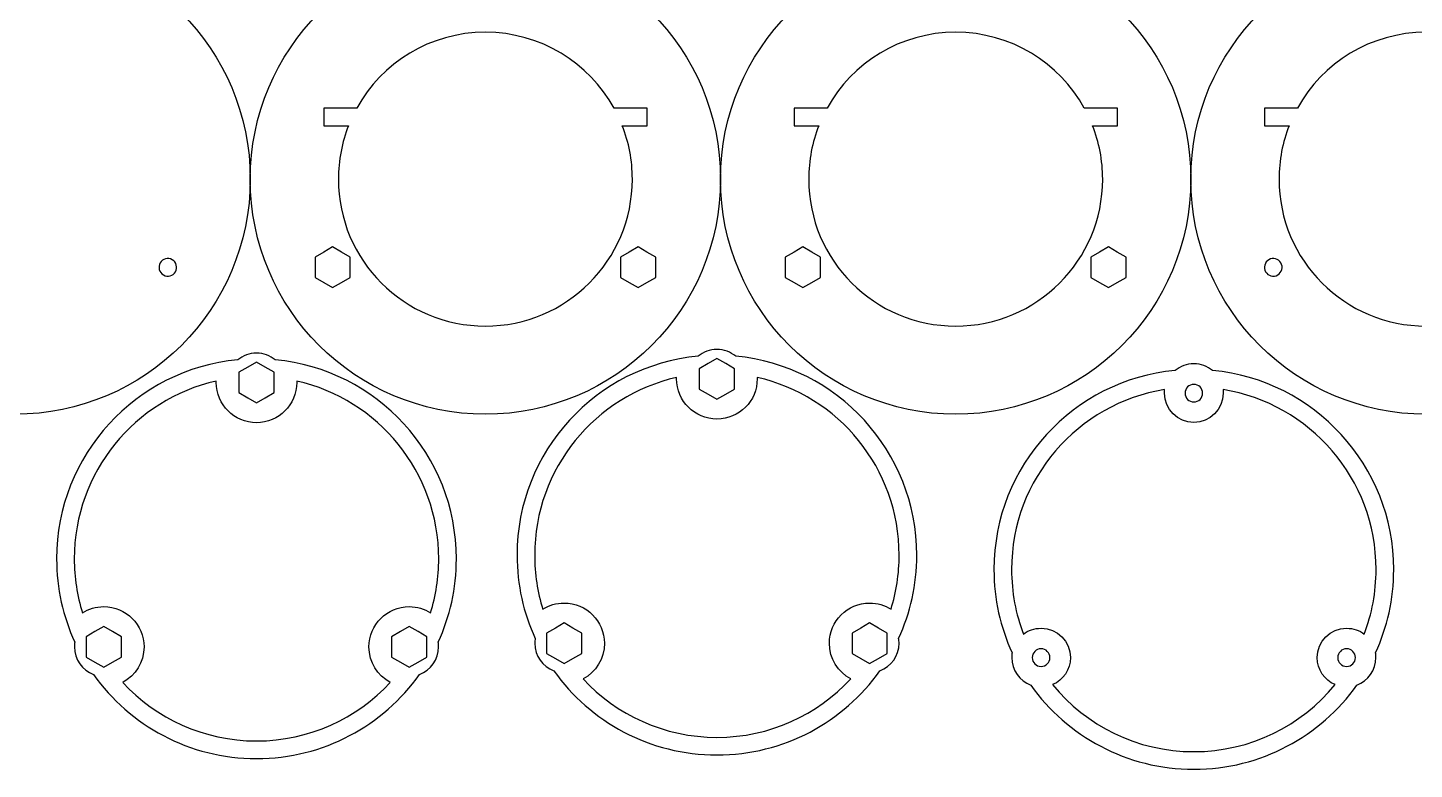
# Model space of a CAD drawing. Extents: x -293 to 296, y -93 to 191.
# Drawn here: x -171.3 to 64.6, y -92.5 to 33.7 of the extents above; entities that cross this region are included whole.
import ezdxf

# ---------------------------------------------------------------- set-up
doc = ezdxf.new("R2010")
doc.units = 0
doc.header["$MEASUREMENT"] = 0
doc.layers.add('LAYER_1', color=7, linetype='CONTINUOUS')

msp = doc.modelspace()

# ---------------------------------------------------------------- linework, layer by layer
at = {"layer": 'LAYER_1', "color": 250}
for centre in [(-173.4395, 7.9006), (-93.4395, 7.9006), (-13.4395, 7.9006), (66.5605, 7.9006)]:
    msp.add_ellipse(centre, major_axis=(0, 40.0001), ratio=1, dxfattribs=at)
for points, knots in [([(-120.9396, 20.0007), (-120.9396, 20.0007), (-115.3196, 20.0007), (-115.3196, 20.0007), (-115.3196, 20.0007), (-111.0567, 27.6927), (-102.8569, 32.9007), (-93.4396, 32.9007), (-93.4396, 32.9007), (-84.0223, 32.9007), (-75.8225, 27.6927), (-71.5596, 20.0007), (-71.5596, 20.0007), (-71.5596, 20.0007), (-65.9396, 20.0007), (-65.9396, 20.0007), (-65.9396, 20.0007), (-65.9396, 20.0007), (-65.9396, 17.0007), (-65.9396, 17.0007), (-65.9396, 17.0007), (-65.9396, 17.0007), (-70.1483, 17.0007), (-70.1483, 17.0007), (-70.1483, 17.0007), (-69.0452, 14.1808), (-68.4396, 11.1115), (-68.4396, 7.9007), (-68.4396, 7.9007), (-68.4396, -5.9064), (-79.6325, -17.0993), (-93.4396, -17.0993), (-93.4396, -17.0993), (-107.2467, -17.0993), (-118.4396, -5.9064), (-118.4396, 7.9007), (-118.4396, 7.9007), (-118.4396, 11.1115), (-117.834, 14.1808), (-116.7309, 17.0007), (-116.7309, 17.0007), (-116.7309, 17.0007), (-120.9396, 17.0007), (-120.9396, 17.0007), (-120.9396, 17.0007), (-120.9396, 17.0007), (-120.9396, 20.0007), (-120.9396, 20.0007)], [0, 0, 0, 0, 0.07692308, 0.07692308, 0.07692308, 0.07692308, 0.15384615, 0.15384615, 0.15384615, 0.15384615, 0.23076923, 0.23076923, 0.23076923, 0.23076923, 0.30769231, 0.30769231, 0.30769231, 0.30769231, 0.38461538, 0.38461538, 0.38461538, 0.38461538, 0.46153846, 0.46153846, 0.46153846, 0.46153846, 0.53846154, 0.53846154, 0.53846154, 0.53846154, 0.61538462, 0.61538462, 0.61538462, 0.61538462, 0.69230769, 0.69230769, 0.69230769, 0.69230769, 0.76923077, 0.76923077, 0.76923077, 0.76923077, 0.84615385, 0.84615385, 0.84615385, 0.84615385, 1, 1, 1, 1]), ([(-40.9396, 20.0007), (-40.9396, 20.0007), (-35.3196, 20.0007), (-35.3196, 20.0007), (-35.3196, 20.0007), (-31.0567, 27.6927), (-22.8569, 32.9007), (-13.4396, 32.9007), (-13.4396, 32.9007), (-4.0223, 32.9007), (4.1775, 27.6927), (8.4404, 20.0007), (8.4404, 20.0007), (8.4404, 20.0007), (14.0604, 20.0007), (14.0604, 20.0007), (14.0604, 20.0007), (14.0604, 20.0007), (14.0604, 17.0007), (14.0604, 17.0007), (14.0604, 17.0007), (14.0604, 17.0007), (9.8517, 17.0007), (9.8517, 17.0007), (9.8517, 17.0007), (10.9548, 14.1808), (11.5604, 11.1115), (11.5604, 7.9007), (11.5604, 7.9007), (11.5604, -5.9064), (0.3675, -17.0993), (-13.4396, -17.0993), (-13.4396, -17.0993), (-27.2467, -17.0993), (-38.4396, -5.9064), (-38.4396, 7.9007), (-38.4396, 7.9007), (-38.4396, 11.1115), (-37.834, 14.1808), (-36.7309, 17.0007), (-36.7309, 17.0007), (-36.7309, 17.0007), (-40.9396, 17.0007), (-40.9396, 17.0007), (-40.9396, 17.0007), (-40.9396, 17.0007), (-40.9396, 20.0007), (-40.9396, 20.0007)], [0, 0, 0, 0, 0.07692308, 0.07692308, 0.07692308, 0.07692308, 0.15384615, 0.15384615, 0.15384615, 0.15384615, 0.23076923, 0.23076923, 0.23076923, 0.23076923, 0.30769231, 0.30769231, 0.30769231, 0.30769231, 0.38461538, 0.38461538, 0.38461538, 0.38461538, 0.46153846, 0.46153846, 0.46153846, 0.46153846, 0.53846154, 0.53846154, 0.53846154, 0.53846154, 0.61538462, 0.61538462, 0.61538462, 0.61538462, 0.69230769, 0.69230769, 0.69230769, 0.69230769, 0.76923077, 0.76923077, 0.76923077, 0.76923077, 0.84615385, 0.84615385, 0.84615385, 0.84615385, 1, 1, 1, 1]), ([(39.0604, 20.0007), (39.0604, 20.0007), (44.6804, 20.0007), (44.6804, 20.0007), (44.6804, 20.0007), (48.9433, 27.6927), (57.1431, 32.9007), (66.5604, 32.9007), (66.5604, 32.9007), (75.9777, 32.9007), (84.1775, 27.6927), (88.4404, 20.0007), (88.4404, 20.0007), (88.4404, 20.0007), (94.0604, 20.0007), (94.0604, 20.0007), (94.0604, 20.0007), (94.0604, 20.0007), (94.0604, 17.0007), (94.0604, 17.0007), (94.0604, 17.0007), (94.0604, 17.0007), (89.8517, 17.0007), (89.8517, 17.0007), (89.8517, 17.0007), (90.9548, 14.1808), (91.5604, 11.1115), (91.5604, 7.9007), (91.5604, 7.9007), (91.5604, -5.9064), (80.3675, -17.0993), (66.5604, -17.0993), (66.5604, -17.0993), (52.7533, -17.0993), (41.5604, -5.9064), (41.5604, 7.9007), (41.5604, 7.9007), (41.5604, 11.1115), (42.166, 14.1808), (43.2691, 17.0007), (43.2691, 17.0007), (43.2691, 17.0007), (39.0604, 17.0007), (39.0604, 17.0007), (39.0604, 17.0007), (39.0604, 17.0007), (39.0604, 20.0007), (39.0604, 20.0007)], [0, 0, 0, 0, 0.07692308, 0.07692308, 0.07692308, 0.07692308, 0.15384615, 0.15384615, 0.15384615, 0.15384615, 0.23076923, 0.23076923, 0.23076923, 0.23076923, 0.30769231, 0.30769231, 0.30769231, 0.30769231, 0.38461538, 0.38461538, 0.38461538, 0.38461538, 0.46153846, 0.46153846, 0.46153846, 0.46153846, 0.53846154, 0.53846154, 0.53846154, 0.53846154, 0.61538462, 0.61538462, 0.61538462, 0.61538462, 0.69230769, 0.69230769, 0.69230769, 0.69230769, 0.76923077, 0.76923077, 0.76923077, 0.76923077, 0.84615385, 0.84615385, 0.84615385, 0.84615385, 1, 1, 1, 1]), ([(-119.4204, -3.6351), (-119.4204, -3.6351), (-117.9204, -4.5012), (-117.9204, -4.5012), (-117.9204, -4.5012), (-117.9204, -4.5012), (-116.4204, -5.3672), (-116.4204, -5.3672), (-116.4204, -5.3672), (-116.4204, -5.3672), (-116.4204, -7.0993), (-116.4204, -7.0993), (-116.4204, -7.0993), (-116.4204, -7.0993), (-116.4204, -8.8314), (-116.4204, -8.8314), (-116.4204, -8.8314), (-116.4204, -8.8314), (-117.9204, -9.6974), (-117.9204, -9.6974), (-117.9204, -9.6974), (-117.9204, -9.6974), (-119.4204, -10.5635), (-119.4204, -10.5635), (-119.4204, -10.5635), (-119.4204, -10.5635), (-120.9204, -9.6974), (-120.9204, -9.6974), (-120.9204, -9.6974), (-120.9204, -9.6974), (-122.4204, -8.8314), (-122.4204, -8.8314), (-122.4204, -8.8314), (-122.4204, -8.8314), (-122.4204, -7.0993), (-122.4204, -7.0993), (-122.4204, -7.0993), (-122.4204, -7.0993), (-122.4204, -5.3672), (-122.4204, -5.3672), (-122.4204, -5.3672), (-122.4204, -5.3672), (-120.9204, -4.5012), (-120.9204, -4.5012), (-120.9204, -4.5012), (-120.9204, -4.5012), (-119.4204, -3.6351), (-119.4204, -3.6351)], [0, 0, 0, 0, 0.07692308, 0.07692308, 0.07692308, 0.07692308, 0.15384615, 0.15384615, 0.15384615, 0.15384615, 0.23076923, 0.23076923, 0.23076923, 0.23076923, 0.30769231, 0.30769231, 0.30769231, 0.30769231, 0.38461538, 0.38461538, 0.38461538, 0.38461538, 0.46153846, 0.46153846, 0.46153846, 0.46153846, 0.53846154, 0.53846154, 0.53846154, 0.53846154, 0.61538462, 0.61538462, 0.61538462, 0.61538462, 0.69230769, 0.69230769, 0.69230769, 0.69230769, 0.76923077, 0.76923077, 0.76923077, 0.76923077, 0.84615385, 0.84615385, 0.84615385, 0.84615385, 1, 1, 1, 1]), ([(-67.4588, -3.6351), (-67.4588, -3.6351), (-65.9588, -4.5012), (-65.9588, -4.5012), (-65.9588, -4.5012), (-65.9588, -4.5012), (-64.4588, -5.3672), (-64.4588, -5.3672), (-64.4588, -5.3672), (-64.4588, -5.3672), (-64.4588, -7.0993), (-64.4588, -7.0993), (-64.4588, -7.0993), (-64.4588, -7.0993), (-64.4588, -8.8314), (-64.4588, -8.8314), (-64.4588, -8.8314), (-64.4588, -8.8314), (-65.9588, -9.6974), (-65.9588, -9.6974), (-65.9588, -9.6974), (-65.9588, -9.6974), (-67.4588, -10.5635), (-67.4588, -10.5635), (-67.4588, -10.5635), (-67.4588, -10.5635), (-68.9588, -9.6974), (-68.9588, -9.6974), (-68.9588, -9.6974), (-68.9588, -9.6974), (-70.4588, -8.8314), (-70.4588, -8.8314), (-70.4588, -8.8314), (-70.4588, -8.8314), (-70.4588, -7.0993), (-70.4588, -7.0993), (-70.4588, -7.0993), (-70.4588, -7.0993), (-70.4588, -5.3672), (-70.4588, -5.3672), (-70.4588, -5.3672), (-70.4588, -5.3672), (-68.9588, -4.5012), (-68.9588, -4.5012), (-68.9588, -4.5012), (-68.9588, -4.5012), (-67.4588, -3.6351), (-67.4588, -3.6351)], [0, 0, 0, 0, 0.07692308, 0.07692308, 0.07692308, 0.07692308, 0.15384615, 0.15384615, 0.15384615, 0.15384615, 0.23076923, 0.23076923, 0.23076923, 0.23076923, 0.30769231, 0.30769231, 0.30769231, 0.30769231, 0.38461538, 0.38461538, 0.38461538, 0.38461538, 0.46153846, 0.46153846, 0.46153846, 0.46153846, 0.53846154, 0.53846154, 0.53846154, 0.53846154, 0.61538462, 0.61538462, 0.61538462, 0.61538462, 0.69230769, 0.69230769, 0.69230769, 0.69230769, 0.76923077, 0.76923077, 0.76923077, 0.76923077, 0.84615385, 0.84615385, 0.84615385, 0.84615385, 1, 1, 1, 1]), ([(-39.4204, -3.6351), (-39.4204, -3.6351), (-37.9204, -4.5012), (-37.9204, -4.5012), (-37.9204, -4.5012), (-37.9204, -4.5012), (-36.4204, -5.3672), (-36.4204, -5.3672), (-36.4204, -5.3672), (-36.4204, -5.3672), (-36.4204, -7.0993), (-36.4204, -7.0993), (-36.4204, -7.0993), (-36.4204, -7.0993), (-36.4204, -8.8314), (-36.4204, -8.8314), (-36.4204, -8.8314), (-36.4204, -8.8314), (-37.9204, -9.6974), (-37.9204, -9.6974), (-37.9204, -9.6974), (-37.9204, -9.6974), (-39.4204, -10.5635), (-39.4204, -10.5635), (-39.4204, -10.5635), (-39.4204, -10.5635), (-40.9204, -9.6974), (-40.9204, -9.6974), (-40.9204, -9.6974), (-40.9204, -9.6974), (-42.4204, -8.8314), (-42.4204, -8.8314), (-42.4204, -8.8314), (-42.4204, -8.8314), (-42.4204, -7.0993), (-42.4204, -7.0993), (-42.4204, -7.0993), (-42.4204, -7.0993), (-42.4204, -5.3672), (-42.4204, -5.3672), (-42.4204, -5.3672), (-42.4204, -5.3672), (-40.9204, -4.5012), (-40.9204, -4.5012), (-40.9204, -4.5012), (-40.9204, -4.5012), (-39.4204, -3.6351), (-39.4204, -3.6351)], [0, 0, 0, 0, 0.07692308, 0.07692308, 0.07692308, 0.07692308, 0.15384615, 0.15384615, 0.15384615, 0.15384615, 0.23076923, 0.23076923, 0.23076923, 0.23076923, 0.30769231, 0.30769231, 0.30769231, 0.30769231, 0.38461538, 0.38461538, 0.38461538, 0.38461538, 0.46153846, 0.46153846, 0.46153846, 0.46153846, 0.53846154, 0.53846154, 0.53846154, 0.53846154, 0.61538462, 0.61538462, 0.61538462, 0.61538462, 0.69230769, 0.69230769, 0.69230769, 0.69230769, 0.76923077, 0.76923077, 0.76923077, 0.76923077, 0.84615385, 0.84615385, 0.84615385, 0.84615385, 1, 1, 1, 1]), ([(12.5412, -3.6351), (12.5412, -3.6351), (14.0412, -4.5012), (14.0412, -4.5012), (14.0412, -4.5012), (14.0412, -4.5012), (15.5412, -5.3672), (15.5412, -5.3672), (15.5412, -5.3672), (15.5412, -5.3672), (15.5412, -7.0993), (15.5412, -7.0993), (15.5412, -7.0993), (15.5412, -7.0993), (15.5412, -8.8314), (15.5412, -8.8314), (15.5412, -8.8314), (15.5412, -8.8314), (14.0412, -9.6974), (14.0412, -9.6974), (14.0412, -9.6974), (14.0412, -9.6974), (12.5412, -10.5635), (12.5412, -10.5635), (12.5412, -10.5635), (12.5412, -10.5635), (11.0412, -9.6974), (11.0412, -9.6974), (11.0412, -9.6974), (11.0412, -9.6974), (9.5412, -8.8314), (9.5412, -8.8314), (9.5412, -8.8314), (9.5412, -8.8314), (9.5412, -7.0993), (9.5412, -7.0993), (9.5412, -7.0993), (9.5412, -7.0993), (9.5412, -5.3672), (9.5412, -5.3672), (9.5412, -5.3672), (9.5412, -5.3672), (11.0412, -4.5012), (11.0412, -4.5012), (11.0412, -4.5012), (11.0412, -4.5012), (12.5412, -3.6351), (12.5412, -3.6351)], [0, 0, 0, 0, 0.07692308, 0.07692308, 0.07692308, 0.07692308, 0.15384615, 0.15384615, 0.15384615, 0.15384615, 0.23076923, 0.23076923, 0.23076923, 0.23076923, 0.30769231, 0.30769231, 0.30769231, 0.30769231, 0.38461538, 0.38461538, 0.38461538, 0.38461538, 0.46153846, 0.46153846, 0.46153846, 0.46153846, 0.53846154, 0.53846154, 0.53846154, 0.53846154, 0.61538462, 0.61538462, 0.61538462, 0.61538462, 0.69230769, 0.69230769, 0.69230769, 0.69230769, 0.76923077, 0.76923077, 0.76923077, 0.76923077, 0.84615385, 0.84615385, 0.84615385, 0.84615385, 1, 1, 1, 1]), ([(-146.16, -7.8492), (-146.5742, -8.5664), (-147.4914, -8.8122), (-148.2087, -8.3981), (-148.2087, -8.3981), (-148.926, -7.984), (-149.1718, -7.0667), (-148.7577, -6.3494), (-148.7577, -6.3494), (-148.3435, -5.6322), (-147.4263, -5.3864), (-146.709, -5.8005), (-146.709, -5.8005), (-145.9917, -6.2146), (-145.7459, -7.1319), (-146.16, -7.8492)], [0, 0, 0, 0, 0.2, 0.2, 0.2, 0.2, 0.4, 0.4, 0.4, 0.4, 0.6, 0.6, 0.6, 0.6, 1, 1, 1, 1]), ([(39.2808, -7.8492), (38.8667, -7.1319), (39.1125, -6.2146), (39.8298, -5.8005), (39.8298, -5.8005), (40.5471, -5.3864), (41.4643, -5.6322), (41.8785, -6.3494), (41.8785, -6.3494), (42.2926, -7.0667), (42.0468, -7.984), (41.3295, -8.3981), (41.3295, -8.3981), (40.6122, -8.8122), (39.695, -8.5664), (39.2808, -7.8492)], [0, 0, 0, 0, 0.2, 0.2, 0.2, 0.2, 0.4, 0.4, 0.4, 0.4, 0.6, 0.6, 0.6, 0.6, 1, 1, 1, 1]), ([(-81.7792, -75.7669), (-83.6815, -75.0596), (-85.0367, -73.2277), (-85.0367, -71.0792), (-85.0367, -71.0792), (-85.0367, -70.7974), (-85.013, -70.5212), (-84.9682, -70.2521), (-84.9682, -70.2521), (-86.9495, -65.9376), (-88.0559, -61.1379), (-88.0559, -56.0792), (-88.0559, -56.0792), (-88.0559, -38.3774), (-74.528, -23.8378), (-57.2462, -22.2293), (-57.2462, -22.2293), (-56.3805, -21.5111), (-55.2687, -21.0792), (-54.0559, -21.0792), (-54.0559, -21.0792), (-52.8431, -21.0792), (-51.7313, -21.5111), (-50.8656, -22.2293), (-50.8656, -22.2293), (-33.5838, -23.8378), (-20.0559, -38.3774), (-20.0559, -56.0792), (-20.0559, -56.0792), (-20.0559, -61.1379), (-21.1622, -65.9376), (-23.1436, -70.2521), (-23.1436, -70.2521), (-23.0988, -70.5212), (-23.0751, -70.7974), (-23.0751, -71.0792), (-23.0751, -71.0792), (-23.0751, -73.2277), (-24.4303, -75.0596), (-26.3326, -75.7669), (-26.3326, -75.7669), (-32.4946, -84.4292), (-42.6154, -90.0792), (-54.0559, -90.0792), (-54.0559, -90.0792), (-65.4965, -90.0792), (-75.6168, -84.429), (-81.7792, -75.7669)], [0, 0, 0, 0, 0.07692308, 0.07692308, 0.07692308, 0.07692308, 0.15384615, 0.15384615, 0.15384615, 0.15384615, 0.23076923, 0.23076923, 0.23076923, 0.23076923, 0.30769231, 0.30769231, 0.30769231, 0.30769231, 0.38461538, 0.38461538, 0.38461538, 0.38461538, 0.46153846, 0.46153846, 0.46153846, 0.46153846, 0.53846154, 0.53846154, 0.53846154, 0.53846154, 0.61538462, 0.61538462, 0.61538462, 0.61538462, 0.69230769, 0.69230769, 0.69230769, 0.69230769, 0.76923077, 0.76923077, 0.76923077, 0.76923077, 0.84615385, 0.84615385, 0.84615385, 0.84615385, 1, 1, 1, 1]), ([(-160.0963, -76.3835), (-161.9986, -75.6762), (-163.3538, -73.8443), (-163.3538, -71.6958), (-163.3538, -71.6958), (-163.3538, -71.414), (-163.3301, -71.1378), (-163.2853, -70.8687), (-163.2853, -70.8687), (-165.2666, -66.5542), (-166.373, -61.7545), (-166.373, -56.6958), (-166.373, -56.6958), (-166.373, -38.994), (-152.8451, -24.4544), (-135.5633, -22.8459), (-135.5633, -22.8459), (-134.6976, -22.1277), (-133.5858, -21.6958), (-132.373, -21.6958), (-132.373, -21.6958), (-131.1602, -21.6958), (-130.0484, -22.1277), (-129.1827, -22.8459), (-129.1827, -22.8459), (-111.9009, -24.4544), (-98.373, -38.994), (-98.373, -56.6958), (-98.373, -56.6958), (-98.373, -61.7545), (-99.4793, -66.5542), (-101.4607, -70.8687), (-101.4607, -70.8687), (-101.4159, -71.1378), (-101.3922, -71.414), (-101.3922, -71.6958), (-101.3922, -71.6958), (-101.3922, -73.8443), (-102.7474, -75.6762), (-104.6497, -76.3835), (-104.6497, -76.3835), (-110.8117, -85.0458), (-120.9325, -90.6958), (-132.373, -90.6958), (-132.373, -90.6958), (-143.8136, -90.6958), (-153.9339, -85.0456), (-160.0963, -76.3835)], [0, 0, 0, 0, 0.07692308, 0.07692308, 0.07692308, 0.07692308, 0.15384615, 0.15384615, 0.15384615, 0.15384615, 0.23076923, 0.23076923, 0.23076923, 0.23076923, 0.30769231, 0.30769231, 0.30769231, 0.30769231, 0.38461538, 0.38461538, 0.38461538, 0.38461538, 0.46153846, 0.46153846, 0.46153846, 0.46153846, 0.53846154, 0.53846154, 0.53846154, 0.53846154, 0.61538462, 0.61538462, 0.61538462, 0.61538462, 0.69230769, 0.69230769, 0.69230769, 0.69230769, 0.76923077, 0.76923077, 0.76923077, 0.76923077, 0.84615385, 0.84615385, 0.84615385, 0.84615385, 1, 1, 1, 1]), ([(-132.373, -23.2316), (-132.373, -23.2316), (-130.873, -24.0977), (-130.873, -24.0977), (-130.873, -24.0977), (-130.873, -24.0977), (-129.373, -24.9637), (-129.373, -24.9637), (-129.373, -24.9637), (-129.373, -24.9637), (-129.373, -26.6958), (-129.373, -26.6958), (-129.373, -26.6958), (-129.373, -26.6958), (-129.373, -28.4279), (-129.373, -28.4279), (-129.373, -28.4279), (-129.373, -28.4279), (-130.873, -29.2939), (-130.873, -29.2939), (-130.873, -29.2939), (-130.873, -29.2939), (-132.373, -30.16), (-132.373, -30.16), (-132.373, -30.16), (-132.373, -30.16), (-133.873, -29.2939), (-133.873, -29.2939), (-133.873, -29.2939), (-133.873, -29.2939), (-135.373, -28.4279), (-135.373, -28.4279), (-135.373, -28.4279), (-135.373, -28.4279), (-135.373, -26.6958), (-135.373, -26.6958), (-135.373, -26.6958), (-135.373, -26.6958), (-135.373, -24.9637), (-135.373, -24.9637), (-135.373, -24.9637), (-135.373, -24.9637), (-133.873, -24.0977), (-133.873, -24.0977), (-133.873, -24.0977), (-133.873, -24.0977), (-132.373, -23.2316), (-132.373, -23.2316)], [0, 0, 0, 0, 0.07692308, 0.07692308, 0.07692308, 0.07692308, 0.15384615, 0.15384615, 0.15384615, 0.15384615, 0.23076923, 0.23076923, 0.23076923, 0.23076923, 0.30769231, 0.30769231, 0.30769231, 0.30769231, 0.38461538, 0.38461538, 0.38461538, 0.38461538, 0.46153846, 0.46153846, 0.46153846, 0.46153846, 0.53846154, 0.53846154, 0.53846154, 0.53846154, 0.61538462, 0.61538462, 0.61538462, 0.61538462, 0.69230769, 0.69230769, 0.69230769, 0.69230769, 0.76923077, 0.76923077, 0.76923077, 0.76923077, 0.84615385, 0.84615385, 0.84615385, 0.84615385, 1, 1, 1, 1]), ([(-54.0559, -22.615), (-54.0559, -22.615), (-52.5559, -23.4811), (-52.5559, -23.4811), (-52.5559, -23.4811), (-52.5559, -23.4811), (-51.0559, -24.3471), (-51.0559, -24.3471), (-51.0559, -24.3471), (-51.0559, -24.3471), (-51.0559, -26.0792), (-51.0559, -26.0792), (-51.0559, -26.0792), (-51.0559, -26.0792), (-51.0559, -27.8113), (-51.0559, -27.8113), (-51.0559, -27.8113), (-51.0559, -27.8113), (-52.5559, -28.6773), (-52.5559, -28.6773), (-52.5559, -28.6773), (-52.5559, -28.6773), (-54.0559, -29.5434), (-54.0559, -29.5434), (-54.0559, -29.5434), (-54.0559, -29.5434), (-55.5559, -28.6773), (-55.5559, -28.6773), (-55.5559, -28.6773), (-55.5559, -28.6773), (-57.0559, -27.8113), (-57.0559, -27.8113), (-57.0559, -27.8113), (-57.0559, -27.8113), (-57.0559, -26.0792), (-57.0559, -26.0792), (-57.0559, -26.0792), (-57.0559, -26.0792), (-57.0559, -24.3471), (-57.0559, -24.3471), (-57.0559, -24.3471), (-57.0559, -24.3471), (-55.5559, -23.4811), (-55.5559, -23.4811), (-55.5559, -23.4811), (-55.5559, -23.4811), (-54.0559, -22.615), (-54.0559, -22.615)], [0, 0, 0, 0, 0.07692308, 0.07692308, 0.07692308, 0.07692308, 0.15384615, 0.15384615, 0.15384615, 0.15384615, 0.23076923, 0.23076923, 0.23076923, 0.23076923, 0.30769231, 0.30769231, 0.30769231, 0.30769231, 0.38461538, 0.38461538, 0.38461538, 0.38461538, 0.46153846, 0.46153846, 0.46153846, 0.46153846, 0.53846154, 0.53846154, 0.53846154, 0.53846154, 0.61538462, 0.61538462, 0.61538462, 0.61538462, 0.69230769, 0.69230769, 0.69230769, 0.69230769, 0.76923077, 0.76923077, 0.76923077, 0.76923077, 0.84615385, 0.84615385, 0.84615385, 0.84615385, 1, 1, 1, 1]), ([(-0.6554, -78.202), (-2.5577, -77.4947), (-3.9129, -75.6628), (-3.9129, -73.5143), (-3.9129, -73.5143), (-3.9129, -73.2325), (-3.8892, -72.9563), (-3.8444, -72.6872), (-3.8444, -72.6872), (-5.8257, -68.3727), (-6.9321, -63.573), (-6.9321, -58.5143), (-6.9321, -58.5143), (-6.9321, -40.8125), (6.5958, -26.2729), (23.8776, -24.6644), (23.8776, -24.6644), (24.7433, -23.9462), (25.8551, -23.5143), (27.0679, -23.5143), (27.0679, -23.5143), (28.2807, -23.5143), (29.3925, -23.9462), (30.2582, -24.6644), (30.2582, -24.6644), (47.54, -26.2729), (61.0679, -40.8125), (61.0679, -58.5143), (61.0679, -58.5143), (61.0679, -63.573), (59.9616, -68.3727), (57.9802, -72.6872), (57.9802, -72.6872), (58.025, -72.9563), (58.0487, -73.2325), (58.0487, -73.5143), (58.0487, -73.5143), (58.0487, -75.6628), (56.6935, -77.4947), (54.7912, -78.202), (54.7912, -78.202), (48.6292, -86.8643), (38.5084, -92.5143), (27.0679, -92.5143), (27.0679, -92.5143), (15.6273, -92.5143), (5.507, -86.8641), (-0.6554, -78.202)], [0, 0, 0, 0, 0.07692308, 0.07692308, 0.07692308, 0.07692308, 0.15384615, 0.15384615, 0.15384615, 0.15384615, 0.23076923, 0.23076923, 0.23076923, 0.23076923, 0.30769231, 0.30769231, 0.30769231, 0.30769231, 0.38461538, 0.38461538, 0.38461538, 0.38461538, 0.46153846, 0.46153846, 0.46153846, 0.46153846, 0.53846154, 0.53846154, 0.53846154, 0.53846154, 0.61538462, 0.61538462, 0.61538462, 0.61538462, 0.69230769, 0.69230769, 0.69230769, 0.69230769, 0.76923077, 0.76923077, 0.76923077, 0.76923077, 0.84615385, 0.84615385, 0.84615385, 0.84615385, 1, 1, 1, 1]), ([(-47.2083, -25.8417), (-33.3825, -28.9592), (-23.0559, -41.3116), (-23.0559, -56.0792), (-23.0559, -56.0792), (-23.0559, -59.279), (-23.5422, -62.3649), (-24.4428, -65.2686), (-24.4428, -65.2686), (-25.4959, -64.6089), (-26.7408, -64.2271), (-28.0751, -64.2271), (-28.0751, -64.2271), (-31.8594, -64.2271), (-34.9272, -67.2949), (-34.9272, -71.0792), (-34.9272, -71.0792), (-34.9272, -73.6981), (-33.4578, -75.9735), (-31.2986, -77.1268), (-31.2986, -77.1268), (-36.9608, -83.247), (-45.0603, -87.0792), (-54.0559, -87.0792), (-54.0559, -87.0792), (-63.0515, -87.0792), (-71.1505, -83.2466), (-76.8131, -77.1267), (-76.8131, -77.1267), (-74.6541, -75.9734), (-73.1846, -73.698), (-73.1846, -71.0792), (-73.1846, -71.0792), (-73.1846, -67.2949), (-76.2524, -64.2271), (-80.0367, -64.2271), (-80.0367, -64.2271), (-81.371, -64.2271), (-82.616, -64.6089), (-83.6691, -65.2686), (-83.6691, -65.2686), (-84.5698, -62.365), (-85.0559, -59.279), (-85.0559, -56.0792), (-85.0559, -56.0792), (-85.0559, -41.3116), (-74.7293, -28.9592), (-60.9035, -25.8417), (-60.9035, -25.8417), (-60.9061, -25.9206), (-60.908, -25.9997), (-60.908, -26.0792), (-60.908, -26.0792), (-60.908, -29.8635), (-57.8402, -32.9313), (-54.0559, -32.9313), (-54.0559, -32.9313), (-50.2716, -32.9313), (-47.2038, -29.8635), (-47.2038, -26.0792), (-47.2038, -26.0792), (-47.2038, -25.9997), (-47.2057, -25.9206), (-47.2083, -25.8417)], [0, 0, 0, 0, 0.05882353, 0.05882353, 0.05882353, 0.05882353, 0.11764706, 0.11764706, 0.11764706, 0.11764706, 0.17647059, 0.17647059, 0.17647059, 0.17647059, 0.23529412, 0.23529412, 0.23529412, 0.23529412, 0.29411765, 0.29411765, 0.29411765, 0.29411765, 0.35294118, 0.35294118, 0.35294118, 0.35294118, 0.41176471, 0.41176471, 0.41176471, 0.41176471, 0.47058824, 0.47058824, 0.47058824, 0.47058824, 0.52941176, 0.52941176, 0.52941176, 0.52941176, 0.58823529, 0.58823529, 0.58823529, 0.58823529, 0.64705882, 0.64705882, 0.64705882, 0.64705882, 0.70588235, 0.70588235, 0.70588235, 0.70588235, 0.76470588, 0.76470588, 0.76470588, 0.76470588, 0.82352941, 0.82352941, 0.82352941, 0.82352941, 0.88235294, 0.88235294, 0.88235294, 0.88235294, 1, 1, 1, 1]), ([(-125.5254, -26.4583), (-111.6996, -29.5758), (-101.373, -41.9282), (-101.373, -56.6958), (-101.373, -56.6958), (-101.373, -59.8956), (-101.8593, -62.9815), (-102.7599, -65.8852), (-102.7599, -65.8852), (-103.813, -65.2255), (-105.0579, -64.8437), (-106.3922, -64.8437), (-106.3922, -64.8437), (-110.1765, -64.8437), (-113.2443, -67.9115), (-113.2443, -71.6958), (-113.2443, -71.6958), (-113.2443, -74.3147), (-111.7749, -76.5901), (-109.6157, -77.7434), (-109.6157, -77.7434), (-115.2779, -83.8636), (-123.3774, -87.6958), (-132.373, -87.6958), (-132.373, -87.6958), (-141.3686, -87.6958), (-149.4676, -83.8632), (-155.1302, -77.7433), (-155.1302, -77.7433), (-152.9712, -76.59), (-151.5017, -74.3146), (-151.5017, -71.6958), (-151.5017, -71.6958), (-151.5017, -67.9115), (-154.5695, -64.8437), (-158.3538, -64.8437), (-158.3538, -64.8437), (-159.6881, -64.8437), (-160.9331, -65.2255), (-161.9862, -65.8852), (-161.9862, -65.8852), (-162.8869, -62.9816), (-163.373, -59.8956), (-163.373, -56.6958), (-163.373, -56.6958), (-163.373, -41.9282), (-153.0464, -29.5758), (-139.2206, -26.4583), (-139.2206, -26.4583), (-139.2232, -26.5372), (-139.2251, -26.6163), (-139.2251, -26.6958), (-139.2251, -26.6958), (-139.2251, -30.4801), (-136.1573, -33.5479), (-132.373, -33.5479), (-132.373, -33.5479), (-128.5887, -33.5479), (-125.5209, -30.4801), (-125.5209, -26.6958), (-125.5209, -26.6958), (-125.5209, -26.6163), (-125.5228, -26.5372), (-125.5254, -26.4583)], [0, 0, 0, 0, 0.05882353, 0.05882353, 0.05882353, 0.05882353, 0.11764706, 0.11764706, 0.11764706, 0.11764706, 0.17647059, 0.17647059, 0.17647059, 0.17647059, 0.23529412, 0.23529412, 0.23529412, 0.23529412, 0.29411765, 0.29411765, 0.29411765, 0.29411765, 0.35294118, 0.35294118, 0.35294118, 0.35294118, 0.41176471, 0.41176471, 0.41176471, 0.41176471, 0.47058824, 0.47058824, 0.47058824, 0.47058824, 0.52941176, 0.52941176, 0.52941176, 0.52941176, 0.58823529, 0.58823529, 0.58823529, 0.58823529, 0.64705882, 0.64705882, 0.64705882, 0.64705882, 0.70588235, 0.70588235, 0.70588235, 0.70588235, 0.76470588, 0.76470588, 0.76470588, 0.76470588, 0.82352941, 0.82352941, 0.82352941, 0.82352941, 0.88235294, 0.88235294, 0.88235294, 0.88235294, 1, 1, 1, 1]), ([(32.0316, -27.9117), (46.7929, -30.2875), (58.0679, -43.0831), (58.0679, -58.5143), (58.0679, -58.5143), (58.0679, -62.3902), (57.3545, -66.0989), (56.0554, -69.5191), (56.0554, -69.5191), (55.2186, -68.8884), (54.1774, -68.5143), (53.0487, -68.5143), (53.0487, -68.5143), (50.2872, -68.5143), (48.0487, -70.7529), (48.0487, -73.5143), (48.0487, -73.5143), (48.0487, -75.5787), (49.2999, -77.3508), (51.0853, -78.1139), (51.0853, -78.1139), (45.4012, -85.0719), (36.7537, -89.5143), (27.0679, -89.5143), (27.0679, -89.5143), (17.3821, -89.5143), (8.7352, -85.0716), (3.0505, -78.1139), (3.0505, -78.1139), (4.8359, -77.3508), (6.0871, -75.5787), (6.0871, -73.5143), (6.0871, -73.5143), (6.0871, -70.7529), (3.8486, -68.5143), (1.0871, -68.5143), (1.0871, -68.5143), (-0.0416, -68.5143), (-1.0828, -68.8884), (-1.9196, -69.5191), (-1.9196, -69.5191), (-3.219, -66.0992), (-3.9321, -62.3902), (-3.9321, -58.5143), (-3.9321, -58.5143), (-3.9321, -43.0831), (7.3429, -30.2875), (22.1042, -27.9117), (22.1042, -27.9117), (22.0804, -28.1093), (22.0679, -28.3103), (22.0679, -28.5143), (22.0679, -28.5143), (22.0679, -31.2757), (24.3064, -33.5143), (27.0679, -33.5143), (27.0679, -33.5143), (29.8294, -33.5143), (32.0679, -31.2757), (32.0679, -28.5143), (32.0679, -28.5143), (32.0679, -28.3103), (32.0554, -28.1093), (32.0316, -27.9117)], [0, 0, 0, 0, 0.05882353, 0.05882353, 0.05882353, 0.05882353, 0.11764706, 0.11764706, 0.11764706, 0.11764706, 0.17647059, 0.17647059, 0.17647059, 0.17647059, 0.23529412, 0.23529412, 0.23529412, 0.23529412, 0.29411765, 0.29411765, 0.29411765, 0.29411765, 0.35294118, 0.35294118, 0.35294118, 0.35294118, 0.41176471, 0.41176471, 0.41176471, 0.41176471, 0.47058824, 0.47058824, 0.47058824, 0.47058824, 0.52941176, 0.52941176, 0.52941176, 0.52941176, 0.58823529, 0.58823529, 0.58823529, 0.58823529, 0.64705882, 0.64705882, 0.64705882, 0.64705882, 0.70588235, 0.70588235, 0.70588235, 0.70588235, 0.76470588, 0.76470588, 0.76470588, 0.76470588, 0.82352941, 0.82352941, 0.82352941, 0.82352941, 0.88235294, 0.88235294, 0.88235294, 0.88235294, 1, 1, 1, 1]), ([(27.0679, -27.0143), (27.8964, -27.0143), (28.5679, -27.6859), (28.5679, -28.5143), (28.5679, -28.5143), (28.5679, -29.3427), (27.8964, -30.0143), (27.0679, -30.0143), (27.0679, -30.0143), (26.2394, -30.0143), (25.5679, -29.3427), (25.5679, -28.5143), (25.5679, -28.5143), (25.5679, -27.6859), (26.2394, -27.0143), (27.0679, -27.0143)], [0, 0, 0, 0, 0.2, 0.2, 0.2, 0.2, 0.4, 0.4, 0.4, 0.4, 0.6, 0.6, 0.6, 0.6, 1, 1, 1, 1]), ([(-158.3538, -68.2316), (-158.3538, -68.2316), (-156.8538, -69.0977), (-156.8538, -69.0977), (-156.8538, -69.0977), (-156.8538, -69.0977), (-155.3538, -69.9637), (-155.3538, -69.9637), (-155.3538, -69.9637), (-155.3538, -69.9637), (-155.3538, -71.6958), (-155.3538, -71.6958), (-155.3538, -71.6958), (-155.3538, -71.6958), (-155.3538, -73.4279), (-155.3538, -73.4279), (-155.3538, -73.4279), (-155.3538, -73.4279), (-156.8538, -74.2939), (-156.8538, -74.2939), (-156.8538, -74.2939), (-156.8538, -74.2939), (-158.3538, -75.16), (-158.3538, -75.16), (-158.3538, -75.16), (-158.3538, -75.16), (-159.8538, -74.2939), (-159.8538, -74.2939), (-159.8538, -74.2939), (-159.8538, -74.2939), (-161.3538, -73.4279), (-161.3538, -73.4279), (-161.3538, -73.4279), (-161.3538, -73.4279), (-161.3538, -71.6958), (-161.3538, -71.6958), (-161.3538, -71.6958), (-161.3538, -71.6958), (-161.3538, -69.9637), (-161.3538, -69.9637), (-161.3538, -69.9637), (-161.3538, -69.9637), (-159.8538, -69.0977), (-159.8538, -69.0977), (-159.8538, -69.0977), (-159.8538, -69.0977), (-158.3538, -68.2316), (-158.3538, -68.2316)], [0, 0, 0, 0, 0.07692308, 0.07692308, 0.07692308, 0.07692308, 0.15384615, 0.15384615, 0.15384615, 0.15384615, 0.23076923, 0.23076923, 0.23076923, 0.23076923, 0.30769231, 0.30769231, 0.30769231, 0.30769231, 0.38461538, 0.38461538, 0.38461538, 0.38461538, 0.46153846, 0.46153846, 0.46153846, 0.46153846, 0.53846154, 0.53846154, 0.53846154, 0.53846154, 0.61538462, 0.61538462, 0.61538462, 0.61538462, 0.69230769, 0.69230769, 0.69230769, 0.69230769, 0.76923077, 0.76923077, 0.76923077, 0.76923077, 0.84615385, 0.84615385, 0.84615385, 0.84615385, 1, 1, 1, 1]), ([(-106.3922, -68.2316), (-106.3922, -68.2316), (-104.8922, -69.0977), (-104.8922, -69.0977), (-104.8922, -69.0977), (-104.8922, -69.0977), (-103.3922, -69.9637), (-103.3922, -69.9637), (-103.3922, -69.9637), (-103.3922, -69.9637), (-103.3922, -71.6958), (-103.3922, -71.6958), (-103.3922, -71.6958), (-103.3922, -71.6958), (-103.3922, -73.4279), (-103.3922, -73.4279), (-103.3922, -73.4279), (-103.3922, -73.4279), (-104.8922, -74.2939), (-104.8922, -74.2939), (-104.8922, -74.2939), (-104.8922, -74.2939), (-106.3922, -75.16), (-106.3922, -75.16), (-106.3922, -75.16), (-106.3922, -75.16), (-107.8922, -74.2939), (-107.8922, -74.2939), (-107.8922, -74.2939), (-107.8922, -74.2939), (-109.3922, -73.4279), (-109.3922, -73.4279), (-109.3922, -73.4279), (-109.3922, -73.4279), (-109.3922, -71.6958), (-109.3922, -71.6958), (-109.3922, -71.6958), (-109.3922, -71.6958), (-109.3922, -69.9637), (-109.3922, -69.9637), (-109.3922, -69.9637), (-109.3922, -69.9637), (-107.8922, -69.0977), (-107.8922, -69.0977), (-107.8922, -69.0977), (-107.8922, -69.0977), (-106.3922, -68.2316), (-106.3922, -68.2316)], [0, 0, 0, 0, 0.07692308, 0.07692308, 0.07692308, 0.07692308, 0.15384615, 0.15384615, 0.15384615, 0.15384615, 0.23076923, 0.23076923, 0.23076923, 0.23076923, 0.30769231, 0.30769231, 0.30769231, 0.30769231, 0.38461538, 0.38461538, 0.38461538, 0.38461538, 0.46153846, 0.46153846, 0.46153846, 0.46153846, 0.53846154, 0.53846154, 0.53846154, 0.53846154, 0.61538462, 0.61538462, 0.61538462, 0.61538462, 0.69230769, 0.69230769, 0.69230769, 0.69230769, 0.76923077, 0.76923077, 0.76923077, 0.76923077, 0.84615385, 0.84615385, 0.84615385, 0.84615385, 1, 1, 1, 1]), ([(-80.0367, -67.615), (-80.0367, -67.615), (-78.5367, -68.4811), (-78.5367, -68.4811), (-78.5367, -68.4811), (-78.5367, -68.4811), (-77.0367, -69.3471), (-77.0367, -69.3471), (-77.0367, -69.3471), (-77.0367, -69.3471), (-77.0367, -71.0792), (-77.0367, -71.0792), (-77.0367, -71.0792), (-77.0367, -71.0792), (-77.0367, -72.8113), (-77.0367, -72.8113), (-77.0367, -72.8113), (-77.0367, -72.8113), (-78.5367, -73.6773), (-78.5367, -73.6773), (-78.5367, -73.6773), (-78.5367, -73.6773), (-80.0367, -74.5434), (-80.0367, -74.5434), (-80.0367, -74.5434), (-80.0367, -74.5434), (-81.5367, -73.6773), (-81.5367, -73.6773), (-81.5367, -73.6773), (-81.5367, -73.6773), (-83.0367, -72.8113), (-83.0367, -72.8113), (-83.0367, -72.8113), (-83.0367, -72.8113), (-83.0367, -71.0792), (-83.0367, -71.0792), (-83.0367, -71.0792), (-83.0367, -71.0792), (-83.0367, -69.3471), (-83.0367, -69.3471), (-83.0367, -69.3471), (-83.0367, -69.3471), (-81.5367, -68.4811), (-81.5367, -68.4811), (-81.5367, -68.4811), (-81.5367, -68.4811), (-80.0367, -67.615), (-80.0367, -67.615)], [0, 0, 0, 0, 0.07692308, 0.07692308, 0.07692308, 0.07692308, 0.15384615, 0.15384615, 0.15384615, 0.15384615, 0.23076923, 0.23076923, 0.23076923, 0.23076923, 0.30769231, 0.30769231, 0.30769231, 0.30769231, 0.38461538, 0.38461538, 0.38461538, 0.38461538, 0.46153846, 0.46153846, 0.46153846, 0.46153846, 0.53846154, 0.53846154, 0.53846154, 0.53846154, 0.61538462, 0.61538462, 0.61538462, 0.61538462, 0.69230769, 0.69230769, 0.69230769, 0.69230769, 0.76923077, 0.76923077, 0.76923077, 0.76923077, 0.84615385, 0.84615385, 0.84615385, 0.84615385, 1, 1, 1, 1]), ([(-28.0751, -67.615), (-28.0751, -67.615), (-26.5751, -68.4811), (-26.5751, -68.4811), (-26.5751, -68.4811), (-26.5751, -68.4811), (-25.0751, -69.3471), (-25.0751, -69.3471), (-25.0751, -69.3471), (-25.0751, -69.3471), (-25.0751, -71.0792), (-25.0751, -71.0792), (-25.0751, -71.0792), (-25.0751, -71.0792), (-25.0751, -72.8113), (-25.0751, -72.8113), (-25.0751, -72.8113), (-25.0751, -72.8113), (-26.5751, -73.6773), (-26.5751, -73.6773), (-26.5751, -73.6773), (-26.5751, -73.6773), (-28.0751, -74.5434), (-28.0751, -74.5434), (-28.0751, -74.5434), (-28.0751, -74.5434), (-29.5751, -73.6773), (-29.5751, -73.6773), (-29.5751, -73.6773), (-29.5751, -73.6773), (-31.0751, -72.8113), (-31.0751, -72.8113), (-31.0751, -72.8113), (-31.0751, -72.8113), (-31.0751, -71.0792), (-31.0751, -71.0792), (-31.0751, -71.0792), (-31.0751, -71.0792), (-31.0751, -69.3471), (-31.0751, -69.3471), (-31.0751, -69.3471), (-31.0751, -69.3471), (-29.5751, -68.4811), (-29.5751, -68.4811), (-29.5751, -68.4811), (-29.5751, -68.4811), (-28.0751, -67.615), (-28.0751, -67.615)], [0, 0, 0, 0, 0.07692308, 0.07692308, 0.07692308, 0.07692308, 0.15384615, 0.15384615, 0.15384615, 0.15384615, 0.23076923, 0.23076923, 0.23076923, 0.23076923, 0.30769231, 0.30769231, 0.30769231, 0.30769231, 0.38461538, 0.38461538, 0.38461538, 0.38461538, 0.46153846, 0.46153846, 0.46153846, 0.46153846, 0.53846154, 0.53846154, 0.53846154, 0.53846154, 0.61538462, 0.61538462, 0.61538462, 0.61538462, 0.69230769, 0.69230769, 0.69230769, 0.69230769, 0.76923077, 0.76923077, 0.76923077, 0.76923077, 0.84615385, 0.84615385, 0.84615385, 0.84615385, 1, 1, 1, 1]), ([(1.0871, -72.0143), (1.9156, -72.0143), (2.5871, -72.6859), (2.5871, -73.5143), (2.5871, -73.5143), (2.5871, -74.3427), (1.9156, -75.0143), (1.0871, -75.0143), (1.0871, -75.0143), (0.2586, -75.0143), (-0.4129, -74.3427), (-0.4129, -73.5143), (-0.4129, -73.5143), (-0.4129, -72.6859), (0.2586, -72.0143), (1.0871, -72.0143)], [0, 0, 0, 0, 0.2, 0.2, 0.2, 0.2, 0.4, 0.4, 0.4, 0.4, 0.6, 0.6, 0.6, 0.6, 1, 1, 1, 1]), ([(53.0487, -72.0143), (53.8772, -72.0143), (54.5487, -72.6859), (54.5487, -73.5143), (54.5487, -73.5143), (54.5487, -74.3427), (53.8772, -75.0143), (53.0487, -75.0143), (53.0487, -75.0143), (52.2202, -75.0143), (51.5487, -74.3427), (51.5487, -73.5143), (51.5487, -73.5143), (51.5487, -72.6859), (52.2202, -72.0143), (53.0487, -72.0143)], [0, 0, 0, 0, 0.2, 0.2, 0.2, 0.2, 0.4, 0.4, 0.4, 0.4, 0.6, 0.6, 0.6, 0.6, 1, 1, 1, 1])]:
    msp.add_open_spline(points, degree=3, knots=knots, dxfattribs=at)

doc.saveas('drawing.dxf')
